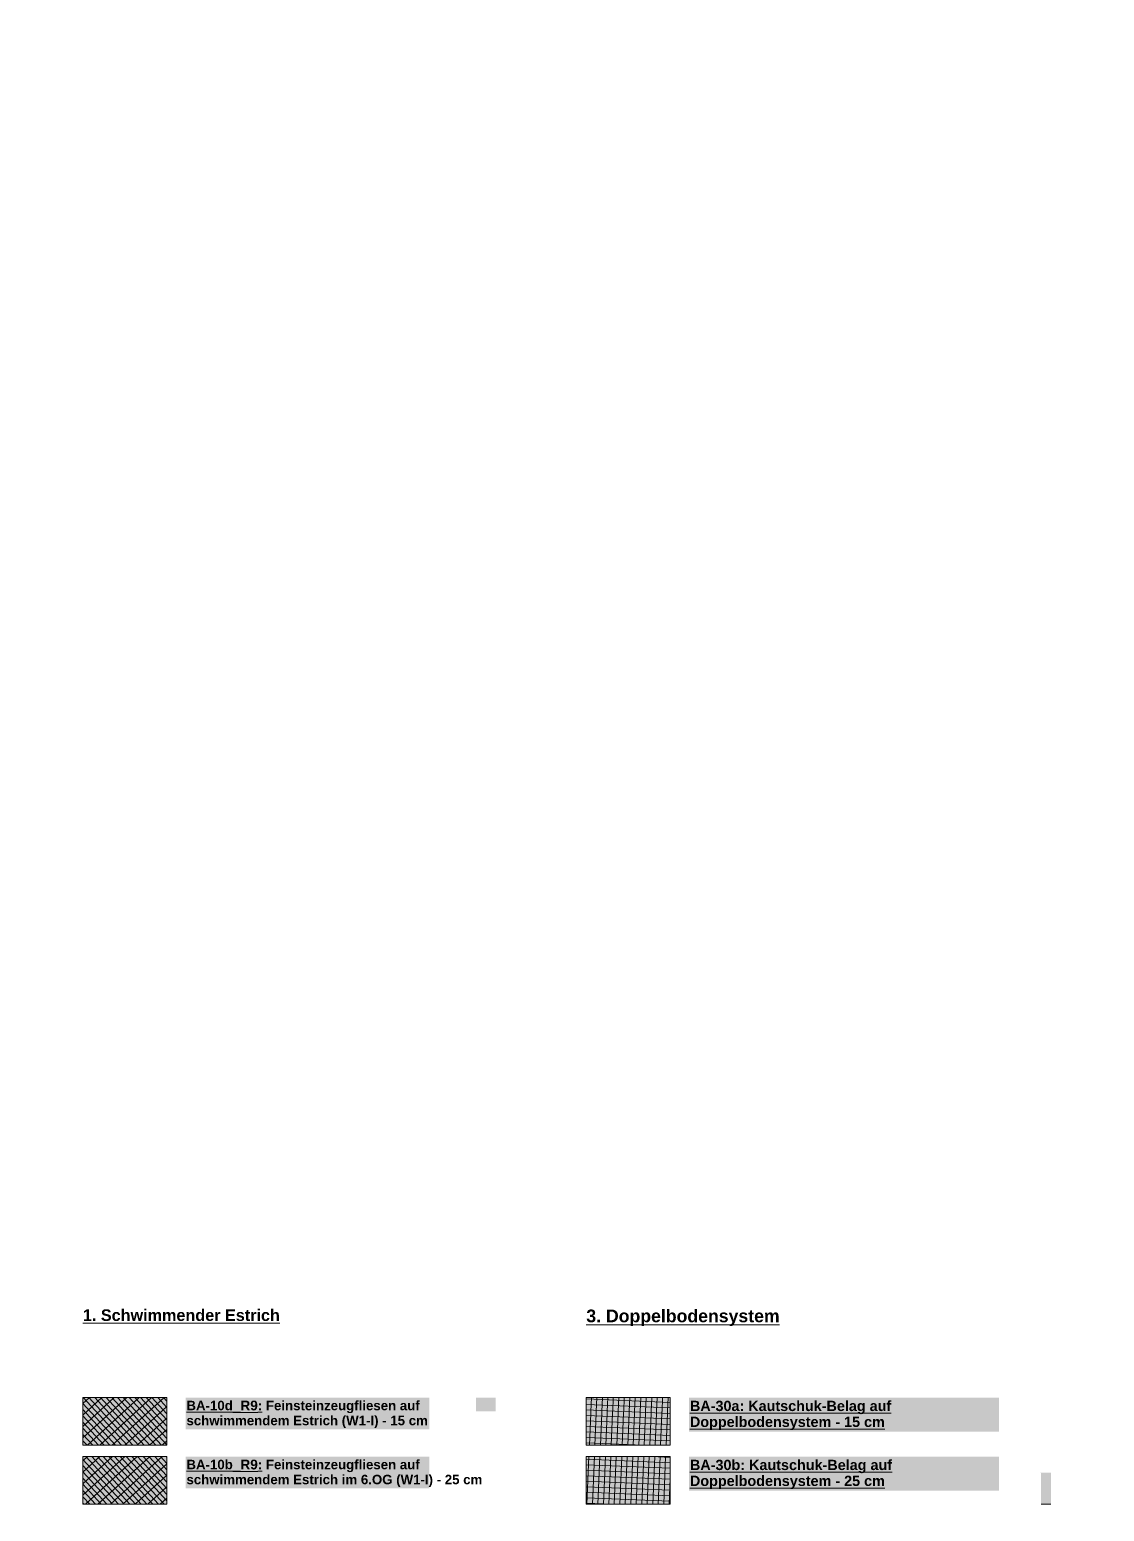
# Model space of a CAD drawing. Header units: metres. Extents: x 101 to 346, y 66 to 213.
# Drawn here: x 198.9 to 249.9, y 142.5 to 212.8 of the extents above; entities that cross this region are included whole.
import ezdxf

# ---------------------------------------------------------------- set-up
doc = ezdxf.new("R2010")
doc.units = ezdxf.units.M
doc.header["$MEASUREMENT"] = 0
doc.linetypes.add('Wipeout_Contour', pattern=[1, 0, -1])
for name, color, linetype in [('20  Boden Aufbauten', 7, 'Continuous'), ('20  Boden Aufbauten_Deckschraffur', 7, 'Continuous'), ('40 Text Legende', 7, 'Continuous'), ('Neubau_40 Text Legende', 7, 'Continuous')]:
    doc.layers.add(name, color=color, linetype=linetype)
doc.styles.add('ERSTELLTER_STIL_2', font='arial.ttf')
pattern_1 = [(312.60545, (329.76636, 274.88207), (0.14720655, 0.13538919), []), (42.60545, (329.76636, 274.88207), (-0.2707784, 0.2944131), [])]
pattern_2 = [(357.60545, (329.76636, 274.88207), (0.01086298, 0.25977296), []), (87.60545, (329.76636, 274.88207), (-0.25977296, 0.01086298), [])]

msp = doc.modelspace()

# ---------------------------------------------------------------- wipeouts: each hides what was drawn before it
at = {"color": 254, "linetype": 'Wipeout_Contour', "lineweight": 0, "ltscale": 1082.147918}
msp.add_wipeout([(174.569, 186.038), (202.719, 186.038), (202.719, 201.181), (174.569, 201.181)], dxfattribs=at)
at = {"color": 254, "linetype": 'Wipeout_Contour', "lineweight": 0, "ltscale": 1144.303555}
msp.add_wipeout([(203.524, 177.551), (224.851, 177.551), (224.851, 201.112), (203.524, 201.112)], dxfattribs=at)
at = {"color": 254, "linetype": 'Wipeout_Contour', "lineweight": 0, "ltscale": 1018.668924}
msp.add_wipeout([(199.697, 131.339), (221.024, 131.339), (221.024, 154.9), (199.697, 154.9)], dxfattribs=at)

# ---------------------------------------------------------------- next in the draw order: hatches: boundary and pattern name
at = {"layer": '20  Boden Aufbauten_Deckschraffur', "linetype": 'Continuous', "lineweight": 18, "true_color": 0xffd5d5}
msp.add_hatch(color=254, dxfattribs=at).paths.add_polyline_path([(201.437, 145.64), (205.419, 145.64), (205.419, 147.902), (201.437, 147.902)])
at = {"layer": '20  Boden Aufbauten_Deckschraffur', "linetype": 'Continuous', "lineweight": 18}
h = msp.add_hatch(dxfattribs=at)
h.set_pattern_fill('Verband__Rechteck__40x20_88', color=8, style=0, pattern_type=2)
h.set_pattern_definition(pattern_1)
h.paths.add_polyline_path([(201.437, 145.64), (205.419, 145.64), (205.419, 147.902), (201.437, 147.902)])
msp.add_hatch(color=31, dxfattribs=at).paths.add_polyline_path([(201.437, 142.84), (205.419, 142.84), (205.419, 145.102), (201.437, 145.102)])
h = msp.add_hatch(dxfattribs=at)
h.set_pattern_fill('Verband__Rechteck__40x20_88', color=8, style=0, pattern_type=2)
h.set_pattern_definition(pattern_1)
h.paths.add_polyline_path([(201.437, 142.84), (205.419, 142.84), (205.419, 145.102), (201.437, 145.102)])
at = {"layer": 'Neubau_40 Text Legende', "linetype": 'Continuous', "lineweight": 0, "true_color": 0xffffff}
for points in [[(206.313, 147.902), (206.313, 146.388), (221.024, 146.388), (221.024, 147.902)], [(206.313, 145.102), (206.313, 143.588), (221.024, 143.588), (221.024, 145.102)]]:
    msp.add_hatch(color=7, dxfattribs=at).paths.add_polyline_path(points)

# ---------------------------------------------------------------- next in the draw order: linework, layer by layer
at = {"layer": '20  Boden Aufbauten', "color": 7, "linetype": 'Continuous', "lineweight": 13, "ltscale": 1000, "flags": 128}
for points in [[(201.437, 145.64), (205.419, 145.64), (205.419, 147.902), (201.437, 147.902)], [(201.437, 142.84), (205.419, 142.84), (205.419, 145.102), (201.437, 145.102)]]:
    msp.add_lwpolyline(points, close=True, dxfattribs=at)

# ---------------------------------------------------------------- next in the draw order: texts
at = {"layer": '40 Text Legende', "color": 7, "linetype": 'Continuous', "lineweight": 13, "insert": (201.437, 152.088), "char_height": 0.55, "attachment_point": 1, "style": 'ERSTELLTER_STIL_2'}
msp.add_mtext('\\A1;{\\pql;\\fArial|b1|i0|c0|p38;\\L\\L1. Schwimmender Estrich}', dxfattribs=at)
at = {"layer": '40 Text Legende', "color": 7, "linetype": 'Continuous', "lineweight": 13, "char_height": 0.45, "width": 14.95528, "attachment_point": 1, "line_spacing_factor": 0.929817, "style": 'ERSTELLTER_STIL_2'}
for s, insert in [('\\A1;{\\pql;\\fArial|b1|i0|c0|p38;\\L\\LBA-10\\fArial|b1|i0|c0|p38;\\L\\Ld\\fArial|b1|i0|c0|p38;\\L\\H1.028992x;\\L_R9\\fArial|b1|i0|c0|p38;\\H0.971825x;:\\fArial|b1|i0|c0|p38;\\l\\l Feinsteinzeugfliesen auf schwimmendem Estrich (W1-I) - 15 cm}', (206.353, 147.757)), ('\\A1;{\\pql;\\fArial|b1|i0|c0|p38;\\L\\LBA-10b\\fArial|b1|i0|c0|p38;\\L\\H1.028992x;\\L_R9\\fArial|b1|i0|c0|p38;\\H0.971825x;:\\fArial|b1|i0|c0|p38;\\l\\l Feinsteinzeugfliesen auf schwimmendem Estrich \\fArial|b1|i0|c0|p38;im 6.OG\\fArial|b1|i0|c0|p38;\\l\\l (W1-I) - 25 cm}', (206.353, 144.957))]:
    msp.add_mtext(s, dxfattribs=dict(at, insert=insert))

# ---------------------------------------------------------------- next in the draw order: wipeouts: each hides what was drawn before it
at = {"color": 254, "linetype": 'Wipeout_Contour', "lineweight": 0, "ltscale": 998.572679}
msp.add_wipeout([(178.597, 150.654), (199.924, 150.654), (199.924, 174.214), (178.597, 174.214)], dxfattribs=at)

# ---------------------------------------------------------------- next in the draw order: wipeouts: each hides what was drawn before it
at = {"color": 254, "linetype": 'Wipeout_Contour', "lineweight": 0, "ltscale": 3811.938498}
msp.add_wipeout([(220.14, 79.307), (242.584, 79.307), (242.584, 135.285), (244.8, 135.285), (244.8, 127.909), (266.39, 127.909), (266.39, 154.093), (244.919, 154.093), (244.919, 154.776), (223.591, 154.776), (223.591, 135.285), (224.53, 135.285), (224.53, 123.615), (220.14, 123.615)], dxfattribs=at)

# ---------------------------------------------------------------- next in the draw order: hatches: boundary and pattern name
at = {"layer": '20  Boden Aufbauten_Deckschraffur', "linetype": 'Continuous', "lineweight": 18}
for color, points in [(4, [(225.331, 145.64), (229.314, 145.64), (229.314, 147.902), (225.331, 147.902)]), (171, [(225.331, 142.84), (229.314, 142.84), (229.314, 145.102), (225.331, 145.102)])]:
    msp.add_hatch(color=color, dxfattribs=at).paths.add_polyline_path(points)
h = msp.add_hatch(dxfattribs=at)
h.set_pattern_fill('Dämmung__hart_0007', color=8, style=0, pattern_type=2)
h.set_pattern_definition(pattern_2)
h.paths.add_polyline_path([(225.331, 145.64), (229.314, 145.64), (229.314, 147.902), (225.331, 147.902)])
h = msp.add_hatch(dxfattribs=at)
h.set_pattern_fill('Dämmung__hart_0007', color=8, style=0, pattern_type=2)
h.set_pattern_definition(pattern_2)
h.paths.add_polyline_path([(225.331, 142.84), (229.314, 142.84), (229.314, 145.102), (225.331, 145.102)])
at = {"layer": 'Neubau_40 Text Legende', "linetype": 'Continuous', "lineweight": 0, "true_color": 0xffffff}
for points in [[(230.208, 146.288), (244.919, 146.288), (244.919, 147.902), (230.208, 147.902)], [(230.208, 143.487), (244.919, 143.487), (244.919, 145.102), (230.208, 145.102)]]:
    msp.add_hatch(color=7, dxfattribs=at).paths.add_polyline_path(points)

# ---------------------------------------------------------------- next in the draw order: linework, layer by layer
at = {"layer": '20  Boden Aufbauten', "color": 7, "linetype": 'Continuous', "lineweight": 13, "ltscale": 1000, "flags": 128}
for points in [[(225.331, 145.64), (229.314, 145.64), (229.314, 147.902), (225.331, 147.902)], [(225.331, 142.84), (229.314, 142.84), (229.314, 145.102), (225.331, 145.102)]]:
    msp.add_lwpolyline(points, close=True, dxfattribs=at)

# ---------------------------------------------------------------- next in the draw order: texts
at = {"layer": '40 Text Legende', "color": 7, "linetype": 'Continuous', "lineweight": 13, "insert": (225.331, 152.077), "char_height": 0.6, "attachment_point": 1, "style": 'ERSTELLTER_STIL_2'}
msp.add_mtext('\\A1;{\\pql;\\fArial|b1|i0|c0|p38;\\L\\L3. Doppelbodensystem}', dxfattribs=at)
at = {"layer": '40 Text Legende', "color": 7, "linetype": 'Continuous', "lineweight": 13, "width": 14.95528, "attachment_point": 1, "line_spacing_factor": 0.928252, "style": 'ERSTELLTER_STIL_2'}
for s, insert, char_height in [('\\A1;{\\pql;\\fArial|b1|i0|c0|p38;\\L\\LBA-30a:\\fArial|b1|i0|c0|p38; Kautschuk-Belag auf Doppelbodensystem - 15 cm}', (230.248, 147.751), 0.48837), ('\\A1;{\\pql;\\fArial|b1|i0|c0|p38;\\L\\LBA-30b:\\fArial|b1|i0|c0|p38; Kautschuk-Belag auf Doppelbodensystem - 25 cm}', (230.248, 144.951), 0.488479)]:
    msp.add_mtext(s, dxfattribs=dict(at, insert=insert, char_height=char_height))

# ---------------------------------------------------------------- next in the draw order: wipeouts: each hides what was drawn before it
at = {"color": 254, "linetype": 'Wipeout_Contour', "lineweight": 0, "ltscale": 1203.611322}
msp.add_wipeout([(246.911, 141.785), (270.097, 141.785), (270.097, 165.398), (246.911, 165.398)], dxfattribs=at)

# ---------------------------------------------------------------- next in the draw order: hatches: boundary and pattern name
at = {"layer": '20  Boden Aufbauten_Deckschraffur', "linetype": 'Continuous', "lineweight": 18, "true_color": 0xffaaaa}
for points in [[(249.226, 147.902), (246.911, 147.902), (246.911, 145.64), (249.226, 145.64)], [(249.226, 145.102), (246.911, 145.102), (246.911, 142.84), (249.226, 142.84)]]:
    msp.add_hatch(color=21, dxfattribs=at).paths.add_polyline_path(points)

# ---------------------------------------------------------------- next in the draw order: linework, layer by layer
at = {"layer": '20  Boden Aufbauten', "color": 7, "linetype": 'Continuous', "lineweight": 13, "ltscale": 1000, "flags": 128}
for points in [[(246.911, 145.64), (249.226, 145.64), (249.226, 147.902), (246.911, 147.902)], [(246.911, 142.84), (249.226, 142.84), (249.226, 145.102), (246.911, 145.102)]]:
    msp.add_lwpolyline(points, dxfattribs=at)

# ---------------------------------------------------------------- next in the draw order: texts
at = {"layer": '40 Text Legende', "color": 7, "linetype": 'Continuous', "lineweight": 13, "insert": (245.243, 152.077), "char_height": 0.6, "attachment_point": 1, "style": 'ERSTELLTER_STIL_2'}
msp.add_mtext('\\A1;{\\pql;\\fArial|b1|i0|c0|p38;\\L\\L5\\fArial|b1|i0|c0|p38;. Sonstige}', dxfattribs=at)

# ---------------------------------------------------------------- next in the draw order: wipeouts: each hides what was drawn before it
at = {"color": 254, "linetype": 'Wipeout_Contour', "lineweight": 0, "ltscale": 4202.133959}
msp.add_wipeout([(223.966, 125.519), (246.41, 125.519), (246.41, 181.497), (248.626, 181.497), (248.626, 174.121), (270.217, 174.121), (270.217, 200.305), (248.745, 200.305), (248.745, 200.988), (227.418, 200.988), (227.418, 181.497), (228.356, 181.497), (228.356, 169.827), (223.966, 169.827)], dxfattribs=at)

# ---------------------------------------------------------------- next in the draw order: hatches: boundary and pattern name
at = {"layer": '20  Boden Aufbauten_Deckschraffur', "linetype": 'Continuous', "lineweight": 18, "true_color": 0xffaaaa}
for points in [[(245.243, 147.902), (245.243, 145.64), (246.41, 145.64), (246.41, 147.902)], [(245.243, 145.102), (245.243, 142.84), (246.41, 142.84), (246.41, 145.102)]]:
    msp.add_hatch(color=21, dxfattribs=at).paths.add_polyline_path(points)
at = {"layer": 'Neubau_40 Text Legende', "linetype": 'Continuous', "lineweight": 0, "true_color": 0xffffff}
for points in [[(245.243, 147.902), (244.8, 147.902), (244.8, 146.288), (245.243, 146.288)], [(245.243, 145.102), (244.8, 145.102), (244.8, 143.487), (245.243, 143.487)]]:
    msp.add_hatch(color=7, dxfattribs=at).paths.add_polyline_path(points)

# ---------------------------------------------------------------- next in the draw order: linework, layer by layer
at = {"layer": '20  Boden Aufbauten', "color": 7, "linetype": 'Continuous', "lineweight": 13, "ltscale": 1000, "flags": 128}
for points in [[(246.41, 147.902), (245.243, 147.902), (245.243, 145.64), (246.41, 145.64)], [(246.41, 145.102), (245.243, 145.102), (245.243, 142.84), (246.41, 142.84)]]:
    msp.add_lwpolyline(points, dxfattribs=at)

# ---------------------------------------------------------------- next in the draw order: texts
at = {"layer": '40 Text Legende', "color": 7, "linetype": 'Continuous', "lineweight": 13, "insert": (245.243, 152.077), "char_height": 0.6, "attachment_point": 1, "style": 'ERSTELLTER_STIL_2'}
msp.add_mtext('\\A1;{\\pql;\\fArial|b1|i0|c0|p38;\\L\\L5\\fArial|b1|i0|c0|p38;. Sonstige}', dxfattribs=at)
at = {"layer": '40 Text Legende', "color": 7, "linetype": 'Continuous', "lineweight": 13, "width": 14.95528, "attachment_point": 1, "line_spacing_factor": 0.928252, "style": 'ERSTELLTER_STIL_2'}
for s, insert, char_height in [('\\A1;{\\pql;\\fArial|b1|i0|c0|p38;\\L\\LBA-30a:\\fArial|b1|i0|c0|p38; Kautschuk-Belag auf Doppelbodensystem - 15 cm}', (230.248, 147.751), 0.48837), ('\\A1;{\\pql;\\fArial|b1|i0|c0|p38;\\L\\LBA-30b:\\fArial|b1|i0|c0|p38; Kautschuk-Belag auf Doppelbodensystem - 25 cm}', (230.248, 144.951), 0.488479)]:
    msp.add_mtext(s, dxfattribs=dict(at, insert=insert, char_height=char_height))

# ---------------------------------------------------------------- next in the draw order: wipeouts: each hides what was drawn before it
at = {"color": 254, "linetype": 'Wipeout_Contour', "lineweight": 0, "ltscale": 1183.957184}
msp.add_wipeout([(198.929, 197.67), (227.08, 197.67), (227.08, 212.814), (198.929, 212.814)], dxfattribs=at)

# ---------------------------------------------------------------- next in the draw order: wipeouts: each hides what was drawn before it
at = {"color": 254, "linetype": 'Wipeout_Contour', "lineweight": 0, "ltscale": 1216.717863}
msp.add_wipeout([(247.138, 144.324), (271.295, 144.324), (271.295, 172.886), (247.138, 172.886)], dxfattribs=at)

# ---------------------------------------------------------------- next in the draw order: hatches: boundary and pattern name
at = {"layer": '20  Boden Aufbauten_Deckschraffur', "linetype": 'Continuous', "lineweight": 18, "true_color": 0xffaaaa}
for points in [[(249.226, 147.902), (247.138, 147.902), (247.138, 145.64), (249.226, 145.64)], [(249.226, 145.102), (247.138, 145.102), (247.138, 144.324), (249.226, 144.324)]]:
    msp.add_hatch(color=21, dxfattribs=at).paths.add_polyline_path(points)

# ---------------------------------------------------------------- next in the draw order: linework, layer by layer
at = {"layer": '20  Boden Aufbauten', "color": 7, "linetype": 'Continuous', "lineweight": 13, "ltscale": 1000, "flags": 128}
for points in [[(247.138, 145.64), (249.226, 145.64), (249.226, 147.902), (247.138, 147.902)], [(249.226, 144.324), (249.226, 145.102), (247.138, 145.102)]]:
    msp.add_lwpolyline(points, dxfattribs=at)

# ---------------------------------------------------------------- next in the draw order: texts
at = {"layer": '40 Text Legende', "color": 7, "linetype": 'Continuous', "lineweight": 13, "insert": (245.243, 152.077), "char_height": 0.6, "attachment_point": 1, "style": 'ERSTELLTER_STIL_2'}
msp.add_mtext('\\A1;{\\pql;\\fArial|b1|i0|c0|p38;\\L\\L5\\fArial|b1|i0|c0|p38;. Sonstige}', dxfattribs=at)

# ---------------------------------------------------------------- next in the draw order: wipeouts: each hides what was drawn before it
at = {"color": 254, "linetype": 'Wipeout_Contour', "lineweight": 0, "ltscale": 3701.176809}
msp.add_wipeout([(199.04, 98.622), (221.484, 98.622), (221.484, 154.599), (223.7, 154.599), (223.7, 147.224), (245.29, 147.224), (245.29, 173.407), (223.819, 173.407), (223.819, 174.09), (202.491, 174.09), (202.491, 154.599), (203.43, 154.599), (203.43, 142.93), (199.04, 142.93)], dxfattribs=at)

# ---------------------------------------------------------------- next in the draw order: hatches: boundary and pattern name
at = {"layer": '20  Boden Aufbauten_Deckschraffur', "linetype": 'Continuous', "lineweight": 18, "true_color": 0xffaaaa}
msp.add_hatch(color=21, dxfattribs=at).paths.add_polyline_path([(245.243, 147.902), (245.243, 147.224), (245.29, 147.224), (245.29, 147.902)])
at = {"layer": 'Neubau_40 Text Legende', "linetype": 'Continuous', "lineweight": 0, "true_color": 0xffffff}
msp.add_hatch(color=7, dxfattribs=at).paths.add_polyline_path([(245.243, 147.902), (244.8, 147.902), (244.8, 147.224), (245.243, 147.224)])

# ---------------------------------------------------------------- next in the draw order: linework, layer by layer
at = {"layer": '20  Boden Aufbauten', "color": 7, "linetype": 'Continuous', "lineweight": 13, "ltscale": 1000, "flags": 128}
msp.add_lwpolyline([(245.29, 147.902), (245.243, 147.902), (245.243, 147.224)], dxfattribs=at)

# ---------------------------------------------------------------- next in the draw order: texts
at = {"layer": '40 Text Legende', "color": 7, "linetype": 'Continuous', "lineweight": 13, "insert": (245.243, 152.077), "char_height": 0.6, "attachment_point": 1, "style": 'ERSTELLTER_STIL_2'}
msp.add_mtext('\\A1;{\\pql;\\fArial|b1|i0|c0|p38;\\L\\L5\\fArial|b1|i0|c0|p38;. Sonstige}', dxfattribs=at)
at = {"layer": '40 Text Legende', "color": 7, "linetype": 'Continuous', "lineweight": 13, "insert": (230.248, 147.751), "char_height": 0.48837, "width": 14.95528, "attachment_point": 1, "line_spacing_factor": 0.928252, "style": 'ERSTELLTER_STIL_2'}
msp.add_mtext('\\A1;{\\pql;\\fArial|b1|i0|c0|p38;\\L\\LBA-30a:\\fArial|b1|i0|c0|p38; Kautschuk-Belag auf Doppelbodensystem - 15 cm}', dxfattribs=at)

# ---------------------------------------------------------------- next in the draw order: wipeouts: each hides what was drawn before it
at = {"color": 254, "linetype": 'Wipeout_Contour', "lineweight": 0, "ltscale": 1062.556133}
msp.add_wipeout([(195.477, 155.376), (223.627, 155.376), (223.627, 170.519), (195.477, 170.519)], dxfattribs=at)

# ---------------------------------------------------------------- next in the draw order: wipeouts: each hides what was drawn before it
at = {"color": 254, "linetype": 'Wipeout_Contour', "lineweight": 0, "ltscale": 997.450341}
msp.add_wipeout([(178.227, 150.654), (199.554, 150.654), (199.554, 174.214), (178.227, 174.214)], dxfattribs=at)
at = {"color": 254, "linetype": 'Wipeout_Contour', "lineweight": 0, "ltscale": 1135.369265}
msp.add_wipeout([(224.431, 146.889), (245.759, 146.889), (245.759, 170.45), (224.431, 170.45)], dxfattribs=at)

# ---------------------------------------------------------------- next in the draw order: hatches: boundary and pattern name
at = {"layer": '20  Boden Aufbauten_Deckschraffur', "linetype": 'Continuous', "lineweight": 18}
msp.add_hatch(color=4, dxfattribs=at).paths.add_polyline_path([(225.331, 147.902), (225.331, 146.889), (229.314, 146.889), (229.314, 147.902)])
h = msp.add_hatch(dxfattribs=at)
h.set_pattern_fill('Dämmung__hart_000a', color=8, style=0, pattern_type=2)
h.set_pattern_definition(pattern_2)
h.paths.add_polyline_path([(225.331, 147.902), (225.331, 146.889), (229.314, 146.889), (229.314, 147.902)])
at = {"layer": 'Neubau_40 Text Legende', "linetype": 'Continuous', "lineweight": 0, "true_color": 0xffffff}
msp.add_hatch(color=7, dxfattribs=at).paths.add_polyline_path([(230.208, 147.902), (230.208, 146.889), (244.919, 146.889), (244.919, 147.902)])

# ---------------------------------------------------------------- next in the draw order: linework, layer by layer
at = {"layer": '20  Boden Aufbauten', "color": 7, "linetype": 'Continuous', "lineweight": 13, "ltscale": 1000, "flags": 128}
msp.add_lwpolyline([(229.314, 146.889), (229.314, 147.902), (225.331, 147.902), (225.331, 146.889)], dxfattribs=at)

# ---------------------------------------------------------------- next in the draw order: texts
at = {"layer": '40 Text Legende', "color": 7, "linetype": 'Continuous', "lineweight": 13, "insert": (225.331, 152.077), "char_height": 0.6, "attachment_point": 1, "style": 'ERSTELLTER_STIL_2'}
msp.add_mtext('\\A1;{\\pql;\\fArial|b1|i0|c0|p38;\\L\\L3. Doppelbodensystem}', dxfattribs=at)
at = {"layer": '40 Text Legende', "color": 7, "linetype": 'Continuous', "lineweight": 13, "insert": (230.248, 147.751), "char_height": 0.48837, "width": 14.95528, "attachment_point": 1, "line_spacing_factor": 0.928252, "style": 'ERSTELLTER_STIL_2'}
msp.add_mtext('\\A1;{\\pql;\\fArial|b1|i0|c0|p38;\\L\\LBA-30a:\\fArial|b1|i0|c0|p38; Kautschuk-Belag auf Doppelbodensystem - 15 cm}', dxfattribs=at)

# ---------------------------------------------------------------- next in the draw order: wipeouts: each hides what was drawn before it
at = {"color": 254, "linetype": 'Wipeout_Contour', "lineweight": 0, "ltscale": 4219.120619}
msp.add_wipeout([(244.874, 94.857), (267.318, 94.857), (267.318, 150.835), (269.534, 150.835), (269.534, 143.459), (291.125, 143.459), (291.125, 169.643), (269.653, 169.643), (269.653, 170.326), (248.326, 170.326), (248.326, 150.835), (249.264, 150.835), (249.264, 139.165), (244.874, 139.165)], dxfattribs=at)

# ---------------------------------------------------------------- next in the draw order: wipeouts: each hides what was drawn before it
at = {"color": 254, "linetype": 'Wipeout_Contour', "lineweight": 0, "ltscale": 1215.455982}
msp.add_wipeout([(246.767, 144.324), (270.925, 144.324), (270.925, 172.886), (246.767, 172.886)], dxfattribs=at)

# ---------------------------------------------------------------- next in the draw order: hatches: boundary and pattern name
at = {"layer": '20  Boden Aufbauten_Deckschraffur', "linetype": 'Continuous', "lineweight": 18, "true_color": 0xffaaaa}
for points in [[(249.226, 147.902), (246.767, 147.902), (246.767, 145.64), (249.226, 145.64)], [(249.226, 145.102), (246.767, 145.102), (246.767, 144.324), (249.226, 144.324)]]:
    msp.add_hatch(color=21, dxfattribs=at).paths.add_polyline_path(points)

# ---------------------------------------------------------------- next in the draw order: linework, layer by layer
at = {"layer": '20  Boden Aufbauten', "color": 7, "linetype": 'Continuous', "lineweight": 13, "ltscale": 1000, "flags": 128}
for points in [[(246.767, 145.64), (249.226, 145.64), (249.226, 147.902), (246.767, 147.902)], [(249.226, 144.324), (249.226, 145.102), (246.767, 145.102)]]:
    msp.add_lwpolyline(points, dxfattribs=at)

# ---------------------------------------------------------------- next in the draw order: texts
at = {"layer": '40 Text Legende', "color": 7, "linetype": 'Continuous', "lineweight": 13, "insert": (245.243, 152.077), "char_height": 0.6, "attachment_point": 1, "style": 'ERSTELLTER_STIL_2'}
msp.add_mtext('\\A1;{\\pql;\\fArial|b1|i0|c0|p38;\\L\\L5\\fArial|b1|i0|c0|p38;. Sonstige}', dxfattribs=at)

# ---------------------------------------------------------------- next in the draw order: wipeouts: each hides what was drawn before it
at = {"color": 254, "linetype": 'Wipeout_Contour', "lineweight": 0, "ltscale": 3696.91351}
msp.add_wipeout([(198.67, 98.622), (221.113, 98.622), (221.113, 154.599), (223.33, 154.599), (223.33, 147.224), (244.92, 147.224), (244.92, 173.407), (223.449, 173.407), (223.449, 174.09), (202.121, 174.09), (202.121, 154.599), (203.059, 154.599), (203.059, 142.93), (198.67, 142.93)], dxfattribs=at)
at = {"color": 254, "linetype": 'Wipeout_Contour', "lineweight": 0, "ltscale": 1181.845888}
msp.add_wipeout([(247.377, 129.98), (270.563, 129.98), (270.563, 153.594), (247.377, 153.594)], dxfattribs=at)

# ---------------------------------------------------------------- next in the draw order: hatches: boundary and pattern name
at = {"layer": 'Neubau_40 Text Legende', "linetype": 'Continuous', "lineweight": 0, "true_color": 0xffffff}
msp.add_hatch(color=7, dxfattribs=at).paths.add_polyline_path([(244.92, 147.902), (244.8, 147.902), (244.8, 147.224), (244.92, 147.224)])

# ---------------------------------------------------------------- next in the draw order: texts
at = {"layer": '40 Text Legende', "color": 7, "linetype": 'Continuous', "lineweight": 13, "insert": (230.248, 147.751), "char_height": 0.48837, "width": 14.95528, "attachment_point": 1, "line_spacing_factor": 0.928252, "style": 'ERSTELLTER_STIL_2'}
msp.add_mtext('\\A1;{\\pql;\\fArial|b1|i0|c0|p38;\\L\\LBA-30a:\\fArial|b1|i0|c0|p38; Kautschuk-Belag auf Doppelbodensystem - 15 cm}', dxfattribs=at)

# ---------------------------------------------------------------- next in the draw order: wipeouts: each hides what was drawn before it
at = {"color": 254, "linetype": 'Wipeout_Contour', "lineweight": 0, "ltscale": 1050.182156}
msp.add_wipeout([(175.035, 174.233), (203.185, 174.233), (203.185, 189.377), (175.035, 189.377)], dxfattribs=at)
at = {"color": 254, "linetype": 'Wipeout_Contour', "lineweight": 0, "ltscale": 1115.058032}
msp.add_wipeout([(203.99, 165.747), (225.317, 165.747), (225.317, 189.307), (203.99, 189.307)], dxfattribs=at)

# ---------------------------------------------------------------- next in the draw order: wipeouts: each hides what was drawn before it
at = {"color": 254, "linetype": 'Wipeout_Contour', "lineweight": 0, "ltscale": 4112.888593}
msp.add_wipeout([(224.432, 113.715), (246.876, 113.715), (246.876, 169.692), (249.092, 169.692), (249.092, 162.317), (270.683, 162.317), (270.683, 188.5), (249.211, 188.5), (249.211, 189.183), (227.884, 189.183), (227.884, 169.692), (228.822, 169.692), (228.822, 158.023), (224.432, 158.023)], dxfattribs=at)

# ---------------------------------------------------------------- next in the draw order: hatches: boundary and pattern name
at = {"layer": '20  Boden Aufbauten_Deckschraffur', "linetype": 'Continuous', "lineweight": 18}
for color, points in [(4, [(225.331, 145.64), (229.314, 145.64), (229.314, 147.902), (225.331, 147.902)]), (171, [(225.331, 142.84), (229.314, 142.84), (229.314, 145.102), (225.331, 145.102)])]:
    msp.add_hatch(color=color, dxfattribs=at).paths.add_polyline_path(points)
h = msp.add_hatch(dxfattribs=at)
h.set_pattern_fill('Dämmung__hart_0001', color=8, style=0, pattern_type=2)
h.set_pattern_definition(pattern_2)
h.paths.add_polyline_path([(225.331, 145.64), (229.314, 145.64), (229.314, 147.902), (225.331, 147.902)])
h = msp.add_hatch(dxfattribs=at)
h.set_pattern_fill('Dämmung__hart_0001', color=8, style=0, pattern_type=2)
h.set_pattern_definition(pattern_2)
h.paths.add_polyline_path([(225.331, 142.84), (229.314, 142.84), (229.314, 145.102), (225.331, 145.102)])
at = {"layer": 'Neubau_40 Text Legende', "linetype": 'Continuous', "lineweight": 0, "true_color": 0xffffff}
for points in [[(244.919, 147.902), (230.208, 147.902), (230.208, 146.288), (244.919, 146.288)], [(244.919, 145.102), (230.208, 145.102), (230.208, 143.487), (244.919, 143.487)]]:
    msp.add_hatch(color=7, dxfattribs=at).paths.add_polyline_path(points)

# ---------------------------------------------------------------- next in the draw order: linework, layer by layer
at = {"layer": '20  Boden Aufbauten', "color": 7, "linetype": 'Continuous', "lineweight": 13, "ltscale": 1000, "flags": 128}
for points in [[(225.331, 145.64), (229.314, 145.64), (229.314, 147.902), (225.331, 147.902)], [(225.331, 142.84), (229.314, 142.84), (229.314, 145.102), (225.331, 145.102)]]:
    msp.add_lwpolyline(points, close=True, dxfattribs=at)

# ---------------------------------------------------------------- next in the draw order: texts
at = {"layer": '40 Text Legende', "color": 7, "linetype": 'Continuous', "lineweight": 13, "insert": (225.331, 152.077), "char_height": 0.6, "attachment_point": 1, "style": 'ERSTELLTER_STIL_2'}
msp.add_mtext('\\A1;{\\pql;\\fArial|b1|i0|c0|p38;\\L\\L3. Doppelbodensystem}', dxfattribs=at)
msp.add_mtext('\\A1;{\\pql;\\fArial|b1|i0|c0|p38;\\L\\L3. Doppelbodensystem}', dxfattribs=at)
at = {"layer": '40 Text Legende', "color": 7, "linetype": 'Continuous', "lineweight": 13, "width": 14.95528, "attachment_point": 1, "line_spacing_factor": 0.928252, "style": 'ERSTELLTER_STIL_2'}
for s, insert, char_height in [('\\A1;{\\pql;\\fArial|b1|i0|c0|p38;\\L\\LBA-30a:\\fArial|b1|i0|c0|p38; Kautschuk-Belag auf Doppelbodensystem - 15 cm}', (230.248, 147.751), 0.48837), ('\\A1;{\\pql;\\fArial|b1|i0|c0|p38;\\L\\LBA-30a:\\fArial|b1|i0|c0|p38; Kautschuk-Belag auf Doppelbodensystem - 15 cm}', (230.248, 147.751), 0.48837), ('\\A1;{\\pql;\\fArial|b1|i0|c0|p38;\\L\\LBA-30b:\\fArial|b1|i0|c0|p38; Kautschuk-Belag auf Doppelbodensystem - 25 cm}', (230.248, 144.951), 0.488479), ('\\A1;{\\pql;\\fArial|b1|i0|c0|p38;\\L\\LBA-30b:\\fArial|b1|i0|c0|p38; Kautschuk-Belag auf Doppelbodensystem - 25 cm}', (230.248, 144.951), 0.488479)]:
    msp.add_mtext(s, dxfattribs=dict(at, insert=insert, char_height=char_height))

# ---------------------------------------------------------------- next in the draw order: wipeouts: each hides what was drawn before it
at = {"color": 254, "linetype": 'Wipeout_Contour', "lineweight": 0, "ltscale": 1248.415928}
msp.add_wipeout([(227.884, 189.183), (249.211, 189.183), (249.211, 212.744), (227.884, 212.744)], dxfattribs=at)

# ---------------------------------------------------------------- next in the draw order: wipeouts: each hides what was drawn before it
at = {"color": 254, "linetype": 'Wipeout_Contour', "lineweight": 0, "ltscale": 3659.981204}
msp.add_wipeout([(195.441, 98.641), (217.885, 98.641), (217.885, 154.618), (220.101, 154.618), (220.101, 147.243), (241.692, 147.243), (241.692, 173.426), (220.22, 173.426), (220.22, 174.109), (198.893, 174.109), (198.893, 154.618), (199.831, 154.618), (199.831, 142.949), (195.441, 142.949)], dxfattribs=at)
at = {"color": 254, "linetype": 'Wipeout_Contour', "lineweight": 0, "ltscale": 1204.511278}
msp.add_wipeout([(243.539, 144.342), (267.696, 144.342), (267.696, 172.905), (243.539, 172.905)], dxfattribs=at)

# ---------------------------------------------------------------- next in the draw order: hatches: boundary and pattern name
at = {"layer": '20  Boden Aufbauten_Deckschraffur', "linetype": 'Continuous', "lineweight": 18, "true_color": 0xffd5d5}
msp.add_hatch(color=254, dxfattribs=at).paths.add_polyline_path([(201.437, 145.64), (205.419, 145.64), (205.419, 147.902), (201.437, 147.902)])
at = {"layer": '20  Boden Aufbauten_Deckschraffur', "linetype": 'Continuous', "lineweight": 18}
h = msp.add_hatch(dxfattribs=at)
h.set_pattern_fill('Verband__Rechteck__40x20_8A', color=8, style=0, pattern_type=2)
h.set_pattern_definition(pattern_1)
h.paths.add_polyline_path([(201.437, 145.64), (205.419, 145.64), (205.419, 147.902), (201.437, 147.902)])
for color, points in [(4, [(225.331, 147.902), (225.331, 147.243), (229.314, 147.243), (229.314, 147.902)]), (31, [(201.437, 142.84), (205.419, 142.84), (205.419, 145.102), (201.437, 145.102)])]:
    msp.add_hatch(color=color, dxfattribs=at).paths.add_polyline_path(points)
h = msp.add_hatch(dxfattribs=at)
h.set_pattern_fill('Dämmung__hart_0005', color=8, style=0, pattern_type=2)
h.set_pattern_definition(pattern_2)
h.paths.add_polyline_path([(225.331, 147.902), (225.331, 147.243), (229.314, 147.243), (229.314, 147.902)])
h = msp.add_hatch(dxfattribs=at)
h.set_pattern_fill('Verband__Rechteck__40x20_8A', color=8, style=0, pattern_type=2)
h.set_pattern_definition(pattern_1)
h.paths.add_polyline_path([(201.437, 142.84), (205.419, 142.84), (205.419, 145.102), (201.437, 145.102)])
at = {"layer": 'Neubau_40 Text Legende', "linetype": 'Continuous', "lineweight": 0, "true_color": 0xffffff}
for points in [[(206.313, 146.388), (217.885, 146.388), (217.885, 147.902), (206.313, 147.902)], [(220.101, 147.902), (220.101, 147.243), (221.024, 147.243), (221.024, 147.902)], [(230.208, 147.902), (230.208, 147.243), (241.692, 147.243), (241.692, 147.902)], [(244.919, 147.902), (243.539, 147.902), (243.539, 146.288), (244.919, 146.288)], [(206.313, 143.588), (217.885, 143.588), (217.885, 145.102), (206.313, 145.102)], [(243.539, 145.102), (243.539, 144.342), (244.919, 144.342), (244.919, 145.102)]]:
    msp.add_hatch(color=7, dxfattribs=at).paths.add_polyline_path(points)

# ---------------------------------------------------------------- next in the draw order: linework, layer by layer
at = {"layer": '20  Boden Aufbauten', "color": 7, "linetype": 'Continuous', "lineweight": 13, "ltscale": 1000, "flags": 128}
for points in [[(201.437, 145.64), (205.419, 145.64), (205.419, 147.902), (201.437, 147.902)], [(201.437, 142.84), (205.419, 142.84), (205.419, 145.102), (201.437, 145.102)]]:
    msp.add_lwpolyline(points, close=True, dxfattribs=at)
msp.add_lwpolyline([(229.314, 147.243), (229.314, 147.902), (225.331, 147.902), (225.331, 147.243)], dxfattribs=at)

# ---------------------------------------------------------------- next in the draw order: texts
at = {"layer": '40 Text Legende', "color": 7, "linetype": 'Continuous', "lineweight": 13, "attachment_point": 1, "style": 'ERSTELLTER_STIL_2'}
for s, insert, char_height in [('\\A1;{\\pql;\\fArial|b1|i0|c0|p38;\\L\\L1. Schwimmender Estrich}', (201.437, 152.088), 0.55), ('\\A1;{\\pql;\\fArial|b1|i0|c0|p38;\\L\\L3. Doppelbodensystem}', (225.331, 152.077), 0.6)]:
    msp.add_mtext(s, dxfattribs=dict(at, insert=insert, char_height=char_height))
at = {"layer": '40 Text Legende', "color": 7, "linetype": 'Continuous', "lineweight": 13, "width": 14.95528, "attachment_point": 1, "style": 'ERSTELLTER_STIL_2'}
for s, insert, char_height, line_spacing_factor in [('\\A1;{\\pql;\\fArial|b1|i0|c0|p38;\\L\\LBA-10\\fArial|b1|i0|c0|p38;\\L\\Ld\\fArial|b1|i0|c0|p38;\\L\\H1.028992x;\\L_R9\\fArial|b1|i0|c0|p38;\\H0.971825x;:\\fArial|b1|i0|c0|p38;\\l\\l Feinsteinzeugfliesen auf schwimmendem Estrich (W1-I) - 15 cm}', (206.353, 147.757), 0.45, 0.929817), ('\\A1;{\\pql;\\fArial|b1|i0|c0|p38;\\L\\LBA-30a:\\fArial|b1|i0|c0|p38; Kautschuk-Belag auf Doppelbodensystem - 15 cm}', (230.248, 147.751), 0.48837, 0.928252), ('\\A1;{\\pql;\\fArial|b1|i0|c0|p38;\\L\\LBA-10b\\fArial|b1|i0|c0|p38;\\L\\H1.028992x;\\L_R9\\fArial|b1|i0|c0|p38;\\H0.971825x;:\\fArial|b1|i0|c0|p38;\\l\\l Feinsteinzeugfliesen auf schwimmendem Estrich \\fArial|b1|i0|c0|p38;im 6.OG\\fArial|b1|i0|c0|p38;\\l\\l (W1-I) - 25 cm}', (206.353, 144.957), 0.45, 0.929817)]:
    msp.add_mtext(s, dxfattribs=dict(at, insert=insert, char_height=char_height, line_spacing_factor=line_spacing_factor))

# ---------------------------------------------------------------- next in the draw order: wipeouts: each hides what was drawn before it
at = {"color": 254, "linetype": 'Wipeout_Contour', "lineweight": 0, "ltscale": 4573.584193}
msp.add_wipeout([(248.327, 137.152), (270.771, 137.152), (270.771, 193.129), (272.987, 193.129), (272.987, 185.753), (294.577, 185.753), (294.577, 211.937), (273.106, 211.937), (273.106, 212.62), (251.778, 212.62), (251.778, 193.129), (252.717, 193.129), (252.717, 181.46), (248.327, 181.46)], dxfattribs=at)

doc.saveas('drawing.dxf')
